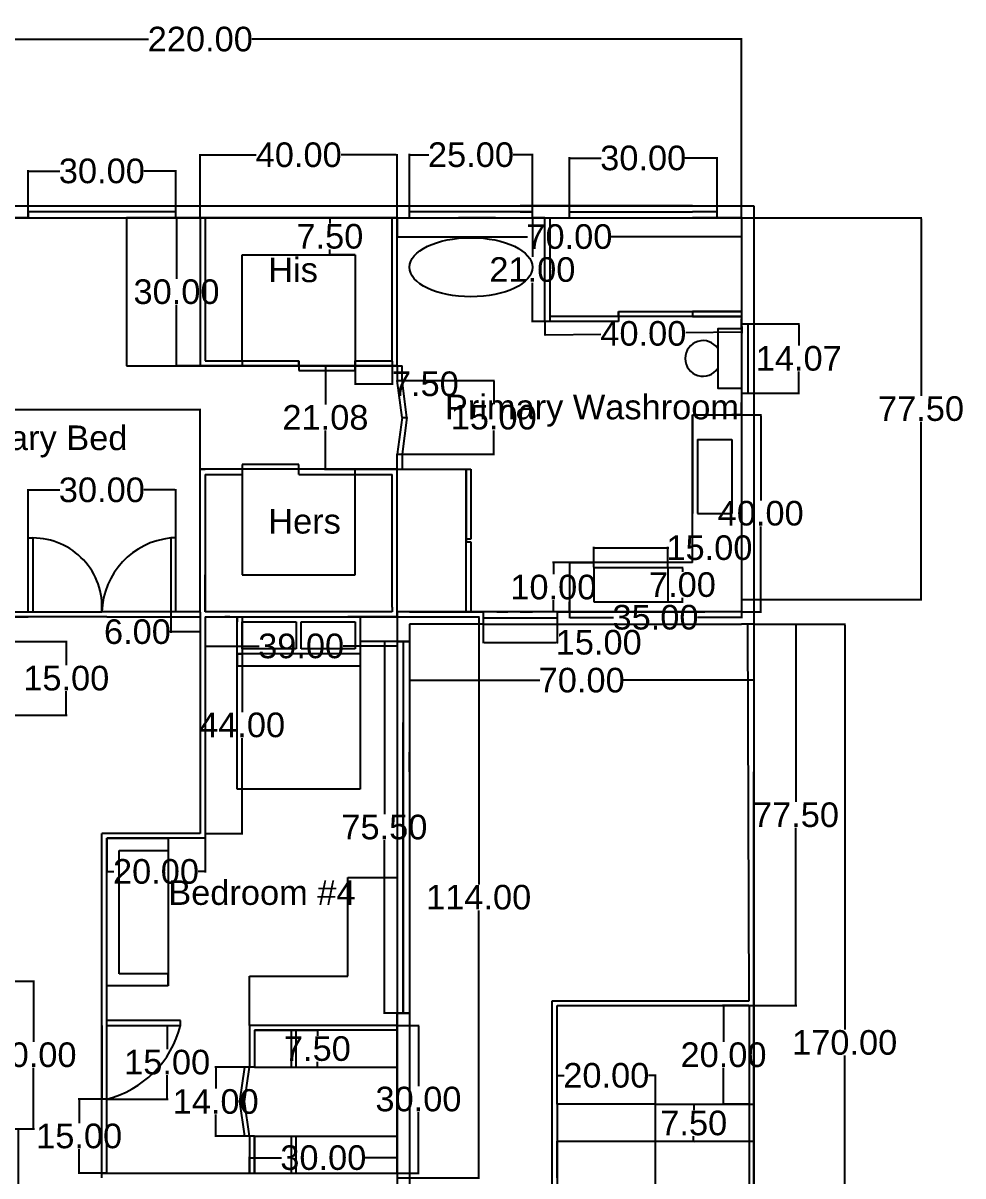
# Model space of a CAD drawing. Header units: millimetres. Extents: x 0 to 1000, y 0 to 1100.
# Drawn here: x 126.5 to 317.5, y 647.5 to 881.7 of the extents above; entities that cross this region are included whole.
import ezdxf

# ---------------------------------------------------------------- set-up
doc = ezdxf.new("R2010")
doc.units = ezdxf.units.MM
doc.header["$MEASUREMENT"] = 0
for name, color, linetype in [('2d2', 3, 'Continuous'), ('2ddim', 2, 'Continuous'), ('2dfurn2', 4, 'Continuous'), ('text', 255, 'Continuous')]:
    doc.layers.add(name, color=color, linetype=linetype)
doc.styles.get("Standard").update_dxf_attribs({"font": 'Arial.ttf'})
doc.dimstyles.get("Standard").update_dxf_attribs({"dimtxt": 5, "dimasz": 0.18, "dimexe": 0.18, "dimexo": 0.0625, "dimgap": 0.09, "dimtad": 0, "dimtih": 1, "dimtoh": 1, "dimzin": 0, "dimdsep": 46, "dimtxsty": 'Standard', "dimcen": 0.09, "dimadec": 0, "dimazin": 0, "dimtfac": 1, "dimtofl": 0, "dimtmove": 0, "dimatfit": 3, "dimfxl": 1, "dimtolj": 1, "dimtzin": 0, "dimarcsym": 0})

# ---------------------------------------------------------------- blocks, each defined once
blk = doc.blocks.new('*D183')
at = {"layer": '2ddim', "color": 0, "lineweight": -2, "transparency": 16777216}
for p, q in [((121.56, 687.1), (128.8, 687.1)), ((128.62, 686.92), (128.62, 674.75)), ((128.62, 657.28), (128.62, 669.46)), ((121.56, 657.1), (128.8, 657.1))]:
    blk.add_line(p, q, dxfattribs=at)
at = {"layer": '2ddim', "color": 0, "transparency": 16777216}
for points in [[(128.59, 686.92), (128.65, 686.92), (128.62, 687.1)], [(128.59, 657.28), (128.65, 657.28), (128.62, 657.1)]]:
    blk.add_solid(points, dxfattribs=at)
at = {"layer": '2ddim', "color": 0, "transparency": 16777216, "insert": (128.62, 672.1), "char_height": 5, "attachment_point": 5}
blk.add_mtext('\\A1;30.00', dxfattribs=at)
blk = doc.blocks.new('*D184')
at = {"layer": '2ddim', "color": 0, "lineweight": -2, "transparency": 16777216}
for p, q in [((121.56, 657.1), (125.68, 657.1)), ((125.5, 656.92), (125.5, 634.24)), ((125.5, 606.28), (125.5, 628.96)), ((121.56, 606.1), (125.68, 606.1))]:
    blk.add_line(p, q, dxfattribs=at)
at = {"layer": '2ddim', "color": 0, "transparency": 16777216}
for points in [[(125.47, 656.92), (125.53, 656.92), (125.5, 657.1)], [(125.47, 606.28), (125.53, 606.28), (125.5, 606.1)]]:
    blk.add_solid(points, dxfattribs=at)
at = {"layer": '2ddim', "color": 0, "transparency": 16777216, "insert": (125.5, 631.6), "char_height": 5, "attachment_point": 5}
blk.add_mtext('\\A1;51.00', dxfattribs=at)
blk = doc.blocks.new('*D188')
at = {"layer": '2ddim', "color": 0, "lineweight": -2, "transparency": 16777216}
for p, q in [((156.5, 762.04), (156.5, 757.86)), ((162.5, 762.04), (162.5, 757.86)), ((156.5, 758.04), (156.32, 758.04)), ((162.32, 758.04), (156.68, 758.04))]:
    blk.add_line(p, q, dxfattribs=at)
at = {"layer": '2ddim', "color": 0, "transparency": 16777216}
for points in [[(156.68, 758.07), (156.68, 758.01), (156.5, 758.04)], [(162.32, 758.07), (162.32, 758.01), (162.5, 758.04)]]:
    blk.add_solid(points, dxfattribs=at)
at = {"layer": '2ddim', "color": 0, "transparency": 16777216, "insert": (149.73, 758.04), "char_height": 5, "attachment_point": 5}
blk.add_mtext('\\A1;6.00', dxfattribs=at)
blk = doc.blocks.new('*D189')
at = {"layer": '2ddim', "color": 0, "lineweight": -2, "transparency": 16777216}
for p, q in [((127.5, 762.16), (127.5, 787.03)), ((157.5, 762.16), (157.5, 787.03)), ((127.68, 786.85), (133.98, 786.85)), ((157.32, 786.85), (151.02, 786.85))]:
    blk.add_line(p, q, dxfattribs=at)
at = {"layer": '2ddim', "color": 0, "transparency": 16777216}
for points in [[(127.68, 786.88), (127.68, 786.82), (127.5, 786.85)], [(157.32, 786.88), (157.32, 786.82), (157.5, 786.85)]]:
    blk.add_solid(points, dxfattribs=at)
at = {"layer": '2ddim', "color": 0, "transparency": 16777216, "insert": (142.5, 786.85), "char_height": 5, "attachment_point": 5}
blk.add_mtext('\\A1;30.00', dxfattribs=at)
blk = doc.blocks.new('*D190')
at = {"layer": '2ddim', "color": 0, "lineweight": -2, "transparency": 16777216}
for p, q in [((121.58, 756.1), (135.45, 756.1)), ((135.27, 755.92), (135.27, 751.24)), ((135.27, 741.28), (135.27, 745.96)), ((121.58, 741.1), (135.45, 741.1))]:
    blk.add_line(p, q, dxfattribs=at)
at = {"layer": '2ddim', "color": 0, "transparency": 16777216}
for points in [[(135.24, 755.92), (135.3, 755.92), (135.27, 756.1)], [(135.24, 741.28), (135.3, 741.28), (135.27, 741.1)]]:
    blk.add_solid(points, dxfattribs=at)
at = {"layer": '2ddim', "color": 0, "transparency": 16777216, "insert": (135.27, 748.6), "char_height": 5, "attachment_point": 5}
blk.add_mtext('\\A1;15.00', dxfattribs=at)
blk = doc.blocks.new('*D191')
at = {"layer": '2ddim', "color": 0, "lineweight": -2, "transparency": 16777216}
for p, q in [((143.56, 678.1), (155.95, 678.1)), ((155.77, 677.92), (155.77, 673.24)), ((155.77, 663.28), (155.77, 667.96)), ((143.56, 663.1), (155.95, 663.1))]:
    blk.add_line(p, q, dxfattribs=at)
at = {"layer": '2ddim', "color": 0, "transparency": 16777216}
for points in [[(155.74, 677.92), (155.8, 677.92), (155.77, 678.1)], [(155.74, 663.28), (155.8, 663.28), (155.77, 663.1)]]:
    blk.add_solid(points, dxfattribs=at)
at = {"layer": '2ddim', "color": 0, "transparency": 16777216, "insert": (155.77, 670.6), "char_height": 5, "attachment_point": 5}
blk.add_mtext('\\A1;15.00', dxfattribs=at)
blk = doc.blocks.new('*D192')
at = {"layer": '2ddim', "color": 0, "lineweight": -2, "transparency": 16777216}
for p, q in [((143.44, 663.1), (137.71, 663.1)), ((137.89, 662.92), (137.89, 658.24)), ((137.89, 648.28), (137.89, 652.96)), ((143.44, 648.1), (137.71, 648.1))]:
    blk.add_line(p, q, dxfattribs=at)
at = {"layer": '2ddim', "color": 0, "transparency": 16777216}
for points in [[(137.86, 662.92), (137.92, 662.92), (137.89, 663.1)], [(137.86, 648.28), (137.92, 648.28), (137.89, 648.1)]]:
    blk.add_solid(points, dxfattribs=at)
at = {"layer": '2ddim', "color": 0, "transparency": 16777216, "insert": (137.89, 655.6), "char_height": 5, "attachment_point": 5}
blk.add_mtext('\\A1;15.00', dxfattribs=at)
blk = doc.blocks.new('*D193')
at = {"layer": '2ddim', "color": 0, "lineweight": -2, "transparency": 16777216}
for p, q in [((202.56, 761.1), (219.25, 761.1)), ((219.07, 760.92), (219.07, 706.74)), ((219.07, 647.28), (219.07, 701.46)), ((202.56, 647.1), (219.25, 647.1))]:
    blk.add_line(p, q, dxfattribs=at)
at = {"layer": '2ddim', "color": 0, "transparency": 16777216}
for points in [[(219.04, 760.92), (219.1, 760.92), (219.07, 761.1)], [(219.04, 647.28), (219.1, 647.28), (219.07, 647.1)]]:
    blk.add_solid(points, dxfattribs=at)
at = {"layer": '2ddim', "color": 0, "transparency": 16777216, "insert": (219.07, 704.1), "char_height": 5, "attachment_point": 5}
blk.add_mtext('\\A1;114.00', dxfattribs=at)
blk = doc.blocks.new('*D194')
at = {"layer": '2ddim', "color": 0, "lineweight": -2, "transparency": 16777216}
for p, q in [((163.56, 761.1), (171.18, 761.1)), ((171, 760.92), (171, 741.74)), ((171, 717.28), (171, 736.46)), ((163.56, 717.1), (171.18, 717.1))]:
    blk.add_line(p, q, dxfattribs=at)
at = {"layer": '2ddim', "color": 0, "transparency": 16777216}
for points in [[(170.97, 760.92), (171.03, 760.92), (171, 761.1)], [(170.97, 717.28), (171.03, 717.28), (171, 717.1)]]:
    blk.add_solid(points, dxfattribs=at)
at = {"layer": '2ddim', "color": 0, "transparency": 16777216, "insert": (171, 739.1), "char_height": 5, "attachment_point": 5}
blk.add_mtext('\\A1;44.00', dxfattribs=at)
blk = doc.blocks.new('*D195')
at = {"layer": '2ddim', "color": 0, "lineweight": -2, "transparency": 16777216}
for p, q in [((143.5, 716.03), (143.5, 709.16)), ((163.5, 716.03), (163.5, 709.16)), ((143.68, 709.34), (144.94, 709.34)), ((163.32, 709.34), (162.06, 709.34))]:
    blk.add_line(p, q, dxfattribs=at)
at = {"layer": '2ddim', "color": 0, "transparency": 16777216}
for points in [[(143.68, 709.37), (143.68, 709.31), (143.5, 709.34)], [(163.32, 709.37), (163.32, 709.31), (163.5, 709.34)]]:
    blk.add_solid(points, dxfattribs=at)
at = {"layer": '2ddim', "color": 0, "transparency": 16777216, "insert": (153.5, 709.34), "char_height": 5, "attachment_point": 5}
blk.add_mtext('\\A1;20.00', dxfattribs=at)
blk = doc.blocks.new('*D196')
at = {"layer": '2ddim', "color": 0, "lineweight": -2, "transparency": 16777216}
for p, q in [((163.5, 761.03), (163.5, 754.96)), ((202.5, 761.03), (202.5, 754.96)), ((163.68, 755.14), (174.48, 755.14)), ((202.32, 755.14), (191.52, 755.14))]:
    blk.add_line(p, q, dxfattribs=at)
at = {"layer": '2ddim', "color": 0, "transparency": 16777216}
for points in [[(163.68, 755.17), (163.68, 755.11), (163.5, 755.14)], [(202.32, 755.17), (202.32, 755.11), (202.5, 755.14)]]:
    blk.add_solid(points, dxfattribs=at)
at = {"layer": '2ddim', "color": 0, "transparency": 16777216, "insert": (183, 755.14), "char_height": 5, "attachment_point": 5}
blk.add_mtext('\\A1;39.00', dxfattribs=at)
blk = doc.blocks.new('*D203')
at = {"layer": '2ddim', "color": 0, "lineweight": -2, "transparency": 16777216}
for p, q in [((205, 759.54), (205, 748.01)), ((275, 759.54), (275, 748.01)), ((205.18, 748.19), (231.5, 748.19)), ((274.82, 748.19), (248.5, 748.19))]:
    blk.add_line(p, q, dxfattribs=at)
at = {"layer": '2ddim', "color": 0, "transparency": 16777216}
for points in [[(205.18, 748.22), (205.18, 748.16), (205, 748.19)], [(274.82, 748.22), (274.82, 748.16), (275, 748.19)]]:
    blk.add_solid(points, dxfattribs=at)
at = {"layer": '2ddim', "color": 0, "transparency": 16777216, "insert": (240, 748.19), "char_height": 5, "attachment_point": 5}
blk.add_mtext('\\A1;70.00', dxfattribs=at)
blk = doc.blocks.new('*D204')
at = {"layer": '2ddim', "color": 0, "lineweight": -2, "transparency": 16777216}
for p, q in [((275.06, 759.6), (293.62, 759.6)), ((293.44, 759.42), (293.44, 677.24)), ((293.44, 589.78), (293.44, 671.96)), ((275.06, 589.6), (293.62, 589.6))]:
    blk.add_line(p, q, dxfattribs=at)
at = {"layer": '2ddim', "color": 0, "transparency": 16777216}
for points in [[(293.41, 759.42), (293.47, 759.42), (293.44, 759.6)], [(293.41, 589.78), (293.47, 589.78), (293.44, 589.6)]]:
    blk.add_solid(points, dxfattribs=at)
at = {"layer": '2ddim', "color": 0, "transparency": 16777216, "insert": (293.44, 674.6), "char_height": 5, "attachment_point": 5}
blk.add_mtext('\\A1;170.00', dxfattribs=at)
blk = doc.blocks.new('*D206')
at = {"layer": '2ddim', "color": 0, "lineweight": -2, "transparency": 16777216}
for p, q in [((273.94, 682.1), (268.64, 682.1)), ((268.82, 681.92), (268.82, 674.74)), ((268.82, 662.28), (268.82, 669.46)), ((273.94, 662.1), (268.64, 662.1))]:
    blk.add_line(p, q, dxfattribs=at)
at = {"layer": '2ddim', "color": 0, "transparency": 16777216}
for points in [[(268.85, 681.92), (268.79, 681.92), (268.82, 682.1)], [(268.85, 662.28), (268.79, 662.28), (268.82, 662.1)]]:
    blk.add_solid(points, dxfattribs=at)
at = {"layer": '2ddim', "color": 0, "transparency": 16777216, "insert": (268.82, 672.1), "char_height": 5, "attachment_point": 5}
blk.add_mtext('\\A1;20.00', dxfattribs=at)
blk = doc.blocks.new('*D207')
at = {"layer": '2ddim', "color": 0, "lineweight": -2, "transparency": 16777216}
for p, q in [((235, 662.16), (235, 668.1)), ((235.18, 667.92), (236.44, 667.92)), ((254.82, 667.92), (253.56, 667.92)), ((255, 662.16), (255, 668.1))]:
    blk.add_line(p, q, dxfattribs=at)
at = {"layer": '2ddim', "color": 0, "transparency": 16777216}
for points in [[(235.18, 667.95), (235.18, 667.89), (235, 667.92)], [(254.82, 667.95), (254.82, 667.89), (255, 667.92)]]:
    blk.add_solid(points, dxfattribs=at)
at = {"layer": '2ddim', "color": 0, "transparency": 16777216, "insert": (245, 667.92), "char_height": 5, "attachment_point": 5}
blk.add_mtext('\\A1;20.00', dxfattribs=at)
blk = doc.blocks.new('*D208')
at = {"layer": '2ddim', "color": 0, "lineweight": -2, "transparency": 16777216}
for p, q in [((255.17, 662.1), (263.01, 661.99)), ((262.82, 661.81), (262.81, 660.88)), ((255.06, 654.6), (262.9, 654.49)), ((262.72, 654.67), (262.73, 655.6))]:
    blk.add_line(p, q, dxfattribs=at)
at = {"layer": '2ddim', "color": 0, "transparency": 16777216}
for points in [[(262.79, 661.81), (262.85, 661.81), (262.83, 661.99)], [(262.69, 654.67), (262.75, 654.67), (262.72, 654.49)]]:
    blk.add_solid(points, dxfattribs=at)
at = {"layer": '2ddim', "color": 0, "transparency": 16777216, "insert": (262.77, 658.24), "char_height": 5, "attachment_point": 5}
blk.add_mtext('\\A1;7.50', dxfattribs=at)
blk = doc.blocks.new('*D210')
at = {"layer": '2ddim', "color": 0, "lineweight": -2, "transparency": 16777216}
for p, q in [((275.06, 759.6), (283.72, 759.6)), ((283.54, 759.42), (283.54, 723.49)), ((283.54, 682.28), (283.54, 718.21)), ((275.06, 682.1), (283.72, 682.1))]:
    blk.add_line(p, q, dxfattribs=at)
at = {"layer": '2ddim', "color": 0, "transparency": 16777216}
for points in [[(283.51, 759.42), (283.57, 759.42), (283.54, 759.6)], [(283.51, 682.28), (283.57, 682.28), (283.54, 682.1)]]:
    blk.add_solid(points, dxfattribs=at)
at = {"layer": '2ddim', "color": 0, "transparency": 16777216, "insert": (283.54, 720.85), "char_height": 5, "attachment_point": 5}
blk.add_mtext('\\A1;77.50', dxfattribs=at)
blk = doc.blocks.new('*D211')
at = {"layer": '2ddim', "color": 0, "lineweight": -2, "transparency": 16777216}
for p, q in [((237.5, 844.66), (237.5, 854.45)), ((237.68, 854.27), (243.98, 854.27)), ((267.32, 854.27), (261.02, 854.27)), ((267.5, 844.66), (267.5, 854.45))]:
    blk.add_line(p, q, dxfattribs=at)
at = {"layer": '2ddim', "color": 0, "transparency": 16777216}
for points in [[(237.68, 854.3), (237.68, 854.24), (237.5, 854.27)], [(267.32, 854.3), (267.32, 854.24), (267.5, 854.27)]]:
    blk.add_solid(points, dxfattribs=at)
at = {"layer": '2ddim', "color": 0, "transparency": 16777216, "insert": (252.5, 854.27), "char_height": 5, "attachment_point": 5}
blk.add_mtext('\\A1;30.00', dxfattribs=at)
blk = doc.blocks.new('*D212')
at = {"layer": '2ddim', "color": 0, "lineweight": -2, "transparency": 16777216}
for p, q in [((205, 844.66), (205, 855.11)), ((205.18, 854.93), (208.94, 854.93)), ((229.82, 854.93), (226.06, 854.93)), ((230, 844.66), (230, 855.11))]:
    blk.add_line(p, q, dxfattribs=at)
at = {"layer": '2ddim', "color": 0, "transparency": 16777216}
for points in [[(205.18, 854.96), (205.18, 854.9), (205, 854.93)], [(229.82, 854.96), (229.82, 854.9), (230, 854.93)]]:
    blk.add_solid(points, dxfattribs=at)
at = {"layer": '2ddim', "color": 0, "transparency": 16777216, "insert": (217.5, 854.93), "char_height": 5, "attachment_point": 5}
blk.add_mtext('\\A1;25.00', dxfattribs=at)
blk = doc.blocks.new('*D213')
at = {"layer": '2ddim', "color": 0, "lineweight": -2, "transparency": 16777216}
for p, q in [((127.5, 844.66), (127.5, 851.81)), ((127.68, 851.63), (133.98, 851.63)), ((157.32, 851.63), (151.02, 851.63)), ((157.5, 844.66), (157.5, 851.81))]:
    blk.add_line(p, q, dxfattribs=at)
at = {"layer": '2ddim', "color": 0, "transparency": 16777216}
for points in [[(127.68, 851.66), (127.68, 851.6), (127.5, 851.63)], [(157.32, 851.66), (157.32, 851.6), (157.5, 851.63)]]:
    blk.add_solid(points, dxfattribs=at)
at = {"layer": '2ddim', "color": 0, "transparency": 16777216, "insert": (142.5, 851.63), "char_height": 5, "attachment_point": 5}
blk.add_mtext('\\A1;30.00', dxfattribs=at)
blk = doc.blocks.new('*D216')
at = {"layer": '2ddim', "color": 0, "lineweight": -2, "transparency": 16777216}
for p, q in [((275.06, 820.6), (284.29, 820.6)), ((284.11, 820.42), (284.11, 816.21)), ((284.11, 806.71), (284.11, 810.92)), ((275.06, 806.53), (284.29, 806.53))]:
    blk.add_line(p, q, dxfattribs=at)
at = {"layer": '2ddim', "color": 0, "transparency": 16777216}
for points in [[(284.08, 820.42), (284.14, 820.42), (284.11, 820.6)], [(284.08, 806.71), (284.14, 806.71), (284.11, 806.53)]]:
    blk.add_solid(points, dxfattribs=at)
at = {"layer": '2ddim', "color": 0, "transparency": 16777216, "insert": (284.11, 813.56), "char_height": 5, "attachment_point": 5}
blk.add_mtext('\\A1;14.07', dxfattribs=at)
blk = doc.blocks.new('*D217')
at = {"layer": '2ddim', "color": 0, "lineweight": -2, "transparency": 16777216}
for p, q in [((220, 759.54), (220, 755.71)), ((235, 759.54), (235, 755.71)), ((220.18, 755.89), (234.82, 755.89)), ((235, 755.89), (235.18, 755.89))]:
    blk.add_line(p, q, dxfattribs=at)
at = {"layer": '2ddim', "color": 0, "transparency": 16777216}
for points in [[(220.18, 755.92), (220.18, 755.86), (220, 755.89)], [(234.82, 755.92), (234.82, 755.86), (235, 755.89)]]:
    blk.add_solid(points, dxfattribs=at)
at = {"layer": '2ddim', "color": 0, "transparency": 16777216, "insert": (243.46, 755.89), "char_height": 5, "attachment_point": 5}
blk.add_mtext('\\A1;15.00', dxfattribs=at)
blk = doc.blocks.new('*D234')
at = {"layer": '2ddim', "color": 0, "lineweight": -2, "transparency": 16777216}
for p, q in [((204.94, 756.1), (199.73, 756.1)), ((199.91, 755.92), (199.91, 720.99)), ((199.91, 680.78), (199.91, 715.71)), ((204.94, 680.6), (199.73, 680.6))]:
    blk.add_line(p, q, dxfattribs=at)
at = {"layer": '2ddim', "color": 0, "transparency": 16777216}
for points in [[(199.88, 755.92), (199.94, 755.92), (199.91, 756.1)], [(199.88, 680.78), (199.94, 680.78), (199.91, 680.6)]]:
    blk.add_solid(points, dxfattribs=at)
at = {"layer": '2ddim', "color": 0, "transparency": 16777216, "insert": (199.91, 718.35), "char_height": 5, "attachment_point": 5}
blk.add_mtext('\\A1;75.50', dxfattribs=at)
blk = doc.blocks.new('*D235')
at = {"layer": '2ddim', "color": 0, "lineweight": -2, "transparency": 16777216}
for p, q in [((172.5, 648.16), (172.5, 651.38)), ((172.68, 651.2), (178.98, 651.2)), ((202.32, 651.2), (196.02, 651.2)), ((202.5, 648.16), (202.5, 651.38))]:
    blk.add_line(p, q, dxfattribs=at)
at = {"layer": '2ddim', "color": 0, "transparency": 16777216}
for points in [[(172.68, 651.23), (172.68, 651.17), (172.5, 651.2)], [(202.32, 651.23), (202.32, 651.17), (202.5, 651.2)]]:
    blk.add_solid(points, dxfattribs=at)
at = {"layer": '2ddim', "color": 0, "transparency": 16777216, "insert": (187.5, 651.2), "char_height": 5, "attachment_point": 5}
blk.add_mtext('\\A1;30.00', dxfattribs=at)
blk = doc.blocks.new('*D236')
at = {"layer": '2ddim', "color": 0, "lineweight": -2, "transparency": 16777216}
for p, q in [((202.56, 678.1), (207.01, 678.1)), ((206.83, 677.92), (206.83, 665.75)), ((206.83, 648.28), (206.83, 660.46)), ((202.56, 648.1), (207.01, 648.1))]:
    blk.add_line(p, q, dxfattribs=at)
at = {"layer": '2ddim', "color": 0, "transparency": 16777216}
for points in [[(206.8, 677.92), (206.86, 677.92), (206.83, 678.1)], [(206.8, 648.28), (206.86, 648.28), (206.83, 648.1)]]:
    blk.add_solid(points, dxfattribs=at)
at = {"layer": '2ddim', "color": 0, "transparency": 16777216, "insert": (206.83, 663.1), "char_height": 5, "attachment_point": 5}
blk.add_mtext('\\A1;30.00', dxfattribs=at)
blk = doc.blocks.new('*D237')
at = {"layer": '2ddim', "color": 0, "lineweight": -2, "transparency": 16777216}
for p, q in [((172.44, 669.6), (165.45, 669.6)), ((165.63, 669.42), (165.63, 665.24)), ((165.63, 655.78), (165.63, 659.96)), ((172.44, 655.6), (165.45, 655.6))]:
    blk.add_line(p, q, dxfattribs=at)
at = {"layer": '2ddim', "color": 0, "transparency": 16777216}
for points in [[(165.6, 669.42), (165.66, 669.42), (165.63, 669.6)], [(165.6, 655.78), (165.66, 655.78), (165.63, 655.6)]]:
    blk.add_solid(points, dxfattribs=at)
at = {"layer": '2ddim', "color": 0, "transparency": 16777216, "insert": (165.63, 662.6), "char_height": 5, "attachment_point": 5}
blk.add_mtext('\\A1;14.00', dxfattribs=at)
blk = doc.blocks.new('*D238')
at = {"layer": '2ddim', "color": 0, "lineweight": -2, "transparency": 16777216}
for p, q in [((181.06, 677.1), (186.47, 677.1)), ((186.29, 676.92), (186.29, 675.99)), ((186.29, 669.78), (186.29, 670.71)), ((181.06, 669.6), (186.47, 669.6))]:
    blk.add_line(p, q, dxfattribs=at)
at = {"layer": '2ddim', "color": 0, "transparency": 16777216}
for points in [[(186.26, 676.92), (186.32, 676.92), (186.29, 677.1)], [(186.26, 669.78), (186.32, 669.78), (186.29, 669.6)]]:
    blk.add_solid(points, dxfattribs=at)
at = {"layer": '2ddim', "color": 0, "transparency": 16777216, "insert": (186.29, 673.35), "char_height": 5, "attachment_point": 5}
blk.add_mtext('\\A1;7.50', dxfattribs=at)
blk = doc.blocks.new('*D239')
at = {"layer": '2ddim', "color": 0, "lineweight": -2, "transparency": 16777216}
for p, q in [((52.5, 842.16), (52.5, 878.6)), ((52.68, 878.42), (152, 878.42)), ((272.32, 878.42), (173, 878.42)), ((272.5, 842.16), (272.5, 878.6))]:
    blk.add_line(p, q, dxfattribs=at)
at = {"layer": '2ddim', "color": 0, "transparency": 16777216}
for points in [[(52.68, 878.45), (52.68, 878.39), (52.5, 878.42)], [(272.32, 878.45), (272.32, 878.39), (272.5, 878.42)]]:
    blk.add_solid(points, dxfattribs=at)
at = {"layer": '2ddim', "color": 0, "transparency": 16777216, "insert": (162.5, 878.42), "char_height": 5, "attachment_point": 5}
blk.add_mtext('\\A1;220.00', dxfattribs=at)
blk = doc.blocks.new('*D240')
at = {"layer": '2ddim', "color": 0, "lineweight": -2, "transparency": 16777216}
for p, q in [((272.56, 842.1), (309.13, 842.1)), ((308.95, 841.92), (308.95, 805.99)), ((308.95, 764.78), (308.95, 800.71)), ((272.56, 764.6), (309.13, 764.6))]:
    blk.add_line(p, q, dxfattribs=at)
at = {"layer": '2ddim', "color": 0, "transparency": 16777216}
for points in [[(308.92, 841.92), (308.98, 841.92), (308.95, 842.1)], [(308.92, 764.78), (308.98, 764.78), (308.95, 764.6)]]:
    blk.add_solid(points, dxfattribs=at)
at = {"layer": '2ddim', "color": 0, "transparency": 16777216, "insert": (308.95, 803.35), "char_height": 5, "attachment_point": 5}
blk.add_mtext('\\A1;77.50', dxfattribs=at)
blk = doc.blocks.new('*D241')
at = {"layer": '2ddim', "color": 0, "lineweight": -2, "transparency": 16777216}
for p, q in [((162.44, 842.1), (157.49, 842.1)), ((157.67, 841.92), (157.67, 829.75)), ((157.67, 812.28), (157.67, 824.46)), ((162.44, 812.1), (157.49, 812.1))]:
    blk.add_line(p, q, dxfattribs=at)
at = {"layer": '2ddim', "color": 0, "transparency": 16777216}
for points in [[(157.7, 841.92), (157.64, 841.92), (157.67, 842.1)], [(157.7, 812.28), (157.64, 812.28), (157.67, 812.1)]]:
    blk.add_solid(points, dxfattribs=at)
at = {"layer": '2ddim', "color": 0, "transparency": 16777216, "insert": (157.67, 827.1), "char_height": 5, "attachment_point": 5}
blk.add_mtext('\\A1;30.00', dxfattribs=at)
blk = doc.blocks.new('*D242')
at = {"layer": '2ddim', "color": 0, "lineweight": -2, "transparency": 16777216}
for p, q in [((162.5, 842.16), (162.5, 855.1)), ((162.68, 854.92), (173.88, 854.92)), ((202.32, 854.92), (191.12, 854.92)), ((202.5, 842.16), (202.5, 855.1))]:
    blk.add_line(p, q, dxfattribs=at)
at = {"layer": '2ddim', "color": 0, "transparency": 16777216}
for points in [[(162.68, 854.95), (162.68, 854.89), (162.5, 854.92)], [(202.32, 854.95), (202.32, 854.89), (202.5, 854.92)]]:
    blk.add_solid(points, dxfattribs=at)
at = {"layer": '2ddim', "color": 0, "transparency": 16777216, "insert": (182.5, 854.92), "char_height": 5, "attachment_point": 5}
blk.add_mtext('\\A1;40.00', dxfattribs=at)
blk = doc.blocks.new('*D243')
at = {"layer": '2ddim', "color": 0, "lineweight": -2, "transparency": 16777216}
for p, q in [((194, 813.04), (194, 808.21)), ((201.5, 813.04), (201.5, 808.21)), ((194.18, 808.39), (201.32, 808.39)), ((201.5, 808.39), (201.68, 808.39))]:
    blk.add_line(p, q, dxfattribs=at)
at = {"layer": '2ddim', "color": 0, "transparency": 16777216}
for points in [[(194.18, 808.42), (194.18, 808.36), (194, 808.39)], [(201.32, 808.42), (201.32, 808.36), (201.5, 808.39)]]:
    blk.add_solid(points, dxfattribs=at)
at = {"layer": '2ddim', "color": 0, "transparency": 16777216, "insert": (208.23, 808.39), "char_height": 5, "attachment_point": 5}
blk.add_mtext('\\A1;7.50', dxfattribs=at)
blk = doc.blocks.new('*D244')
at = {"layer": '2ddim', "color": 0, "lineweight": -2, "transparency": 16777216}
for p, q in [((193.94, 842.1), (188.65, 842.1)), ((188.83, 841.92), (188.83, 840.99)), ((193.94, 834.6), (188.65, 834.6)), ((188.83, 834.78), (188.83, 835.71))]:
    blk.add_line(p, q, dxfattribs=at)
at = {"layer": '2ddim', "color": 0, "transparency": 16777216}
for points in [[(188.8, 841.92), (188.86, 841.92), (188.83, 842.1)], [(188.8, 834.78), (188.86, 834.78), (188.83, 834.6)]]:
    blk.add_solid(points, dxfattribs=at)
at = {"layer": '2ddim', "color": 0, "transparency": 16777216, "insert": (188.83, 838.35), "char_height": 5, "attachment_point": 5}
blk.add_mtext('\\A1;7.50', dxfattribs=at)
blk = doc.blocks.new('*D245')
at = {"layer": '2ddim', "color": 0, "lineweight": -2, "transparency": 16777216}
for p, q in [((202.43, 812.1), (187.75, 812.1)), ((187.93, 811.92), (187.93, 804.2)), ((187.94, 791.2), (187.93, 798.92)), ((202.44, 791.03), (187.76, 791.02))]:
    blk.add_line(p, q, dxfattribs=at)
at = {"layer": '2ddim', "color": 0, "transparency": 16777216}
for points in [[(187.96, 811.92), (187.9, 811.92), (187.93, 812.1)], [(187.97, 791.2), (187.91, 791.2), (187.94, 791.02)]]:
    blk.add_solid(points, dxfattribs=at)
at = {"layer": '2ddim', "color": 0, "transparency": 16777216, "insert": (187.93, 801.56), "char_height": 5, "attachment_point": 5}
blk.add_mtext('\\A1;21.08', dxfattribs=at)
blk = doc.blocks.new('*D246')
at = {"layer": '2ddim', "color": 0, "lineweight": -2, "transparency": 16777216}
for p, q in [((202.56, 809.1), (222.31, 809.11)), ((222.13, 808.93), (222.13, 804.25)), ((222.13, 794.28), (222.13, 798.96)), ((202.56, 794.1), (222.31, 794.1))]:
    blk.add_line(p, q, dxfattribs=at)
at = {"layer": '2ddim', "color": 0, "transparency": 16777216}
for points in [[(222.16, 808.93), (222.1, 808.93), (222.13, 809.11)], [(222.16, 794.28), (222.1, 794.28), (222.13, 794.1)]]:
    blk.add_solid(points, dxfattribs=at)
at = {"layer": '2ddim', "color": 0, "transparency": 16777216, "insert": (222.13, 801.61), "char_height": 5, "attachment_point": 5}
blk.add_mtext('\\A1;15.00', dxfattribs=at)
blk = doc.blocks.new('*D247')
at = {"layer": '2ddim', "color": 0, "lineweight": -2, "transparency": 16777216}
for p, q in [((237.44, 772.1), (234.06, 772.1)), ((234.24, 771.92), (234.24, 769.74)), ((234.24, 762.28), (234.24, 764.46)), ((237.44, 762.1), (234.06, 762.1))]:
    blk.add_line(p, q, dxfattribs=at)
at = {"layer": '2ddim', "color": 0, "transparency": 16777216}
for points in [[(234.21, 771.92), (234.27, 771.92), (234.24, 772.1)], [(234.21, 762.28), (234.27, 762.28), (234.24, 762.1)]]:
    blk.add_solid(points, dxfattribs=at)
at = {"layer": '2ddim', "color": 0, "transparency": 16777216, "insert": (234.24, 767.1), "char_height": 5, "attachment_point": 5}
blk.add_mtext('\\A1;10.00', dxfattribs=at)
blk = doc.blocks.new('*D248')
at = {"layer": '2ddim', "color": 0, "lineweight": -2, "transparency": 16777216}
for p, q in [((242.5, 771.16), (242.5, 775.28)), ((257.5, 771.16), (257.5, 775.28)), ((242.68, 775.1), (257.32, 775.1)), ((257.5, 775.1), (257.68, 775.1))]:
    blk.add_line(p, q, dxfattribs=at)
at = {"layer": '2ddim', "color": 0, "transparency": 16777216}
for points in [[(242.68, 775.13), (242.68, 775.07), (242.5, 775.1)], [(257.32, 775.13), (257.32, 775.07), (257.5, 775.1)]]:
    blk.add_solid(points, dxfattribs=at)
at = {"layer": '2ddim', "color": 0, "transparency": 16777216, "insert": (265.96, 775.1), "char_height": 5, "attachment_point": 5}
blk.add_mtext('\\A1;15.00', dxfattribs=at)
blk = doc.blocks.new('*D249')
at = {"layer": '2ddim', "color": 0, "lineweight": -2, "transparency": 16777216}
for p, q in [((257.56, 771.1), (260.65, 771.1)), ((260.47, 770.92), (260.47, 770.24)), ((257.56, 764.1), (260.65, 764.1)), ((260.47, 764.28), (260.47, 764.96))]:
    blk.add_line(p, q, dxfattribs=at)
at = {"layer": '2ddim', "color": 0, "transparency": 16777216}
for points in [[(260.44, 770.92), (260.5, 770.92), (260.47, 771.1)], [(260.44, 764.28), (260.5, 764.28), (260.47, 764.1)]]:
    blk.add_solid(points, dxfattribs=at)
at = {"layer": '2ddim', "color": 0, "transparency": 16777216, "insert": (260.47, 767.6), "char_height": 5, "attachment_point": 5}
blk.add_mtext('\\A1;7.00', dxfattribs=at)
blk = doc.blocks.new('*D250')
at = {"layer": '2ddim', "color": 0, "lineweight": -2, "transparency": 16777216}
for p, q in [((237.5, 762.04), (237.5, 760.79)), ((272.5, 762.04), (272.5, 760.79)), ((237.68, 760.97), (246.48, 760.97)), ((272.32, 760.97), (263.52, 760.97))]:
    blk.add_line(p, q, dxfattribs=at)
at = {"layer": '2ddim', "color": 0, "transparency": 16777216}
for points in [[(237.68, 761), (237.68, 760.94), (237.5, 760.97)], [(272.32, 761), (272.32, 760.94), (272.5, 760.97)]]:
    blk.add_solid(points, dxfattribs=at)
at = {"layer": '2ddim', "color": 0, "transparency": 16777216, "insert": (255, 760.97), "char_height": 5, "attachment_point": 5}
blk.add_mtext('\\A1;35.00', dxfattribs=at)
blk = doc.blocks.new('*D251')
at = {"layer": '2ddim', "color": 0, "lineweight": -2, "transparency": 16777216}
for p, q in [((272.56, 802.1), (276.55, 802.1)), ((276.37, 801.92), (276.37, 784.74)), ((276.37, 762.28), (276.37, 779.46)), ((272.56, 762.1), (276.55, 762.1))]:
    blk.add_line(p, q, dxfattribs=at)
at = {"layer": '2ddim', "color": 0, "transparency": 16777216}
for points in [[(276.34, 801.92), (276.4, 801.92), (276.37, 802.1)], [(276.34, 762.28), (276.4, 762.28), (276.37, 762.1)]]:
    blk.add_solid(points, dxfattribs=at)
at = {"layer": '2ddim', "color": 0, "transparency": 16777216, "insert": (276.37, 782.1), "char_height": 5, "attachment_point": 5}
blk.add_mtext('\\A1;40.00', dxfattribs=at)
blk = doc.blocks.new('*D252')
at = {"layer": '2ddim', "color": 0, "lineweight": -2, "transparency": 16777216}
for p, q in [((232.44, 842.1), (229.8, 842.1)), ((229.98, 841.92), (229.98, 834.24)), ((229.98, 821.28), (229.98, 828.96)), ((232.44, 821.1), (229.8, 821.1))]:
    blk.add_line(p, q, dxfattribs=at)
at = {"layer": '2ddim', "color": 0, "transparency": 16777216}
for points in [[(229.95, 841.92), (230.01, 841.92), (229.98, 842.1)], [(229.95, 821.28), (230.01, 821.28), (229.98, 821.1)]]:
    blk.add_solid(points, dxfattribs=at)
at = {"layer": '2ddim', "color": 0, "transparency": 16777216, "insert": (229.98, 831.6), "char_height": 5, "attachment_point": 5}
blk.add_mtext('\\A1;21.00', dxfattribs=at)
blk = doc.blocks.new('*D253')
at = {"layer": '2ddim', "color": 0, "lineweight": -2, "transparency": 16777216}
for p, q in [((232.5, 821.04), (232.54, 818.2)), ((272.5, 821.54), (272.54, 818.7)), ((232.71, 818.39), (243.92, 818.53)), ((272.35, 818.88), (261.15, 818.74))]:
    blk.add_line(p, q, dxfattribs=at)
at = {"layer": '2ddim', "color": 0, "transparency": 16777216}
for points in [[(232.71, 818.42), (232.71, 818.36), (232.53, 818.38)], [(272.35, 818.91), (272.35, 818.85), (272.53, 818.88)]]:
    blk.add_solid(points, dxfattribs=at)
at = {"layer": '2ddim', "color": 0, "transparency": 16777216, "insert": (252.53, 818.63), "char_height": 5, "attachment_point": 5}
blk.add_mtext('\\A1;40.00', dxfattribs=at)
blk = doc.blocks.new('*D254')
at = {"layer": '2ddim', "color": 0, "lineweight": -2, "transparency": 16777216}
for p, q in [((202.5, 842.04), (202.5, 838.12)), ((272.5, 842.04), (272.5, 838.12)), ((202.68, 838.3), (229, 838.3)), ((272.32, 838.3), (246, 838.3))]:
    blk.add_line(p, q, dxfattribs=at)
at = {"layer": '2ddim', "color": 0, "transparency": 16777216}
for points in [[(202.68, 838.33), (202.68, 838.27), (202.5, 838.3)], [(272.32, 838.33), (272.32, 838.27), (272.5, 838.3)]]:
    blk.add_solid(points, dxfattribs=at)
at = {"layer": '2ddim', "color": 0, "transparency": 16777216, "insert": (237.5, 838.3), "char_height": 5, "attachment_point": 5}
blk.add_mtext('\\A1;70.00', dxfattribs=at)
blk = doc.blocks.new('*D255')
at = {"layer": '2ddim', "color": 0, "lineweight": -2, "transparency": 16777216}
for p, q in [((52.5, 762.16), (52.5, 803.33)), ((162.5, 762.16), (162.5, 803.33)), ((52.68, 803.15), (97.28, 803.15)), ((162.32, 803.15), (117.72, 803.15))]:
    blk.add_line(p, q, dxfattribs=at)
at = {"layer": '2ddim', "color": 0, "transparency": 16777216}
for points in [[(52.68, 803.18), (52.68, 803.12), (52.5, 803.15)], [(162.32, 803.18), (162.32, 803.12), (162.5, 803.15)]]:
    blk.add_solid(points, dxfattribs=at)
at = {"layer": '2ddim', "color": 0, "transparency": 16777216, "insert": (107.5, 803.15), "char_height": 5, "attachment_point": 5}
blk.add_mtext('\\A1;110.00', dxfattribs=at)

msp = doc.modelspace()

# ---------------------------------------------------------------- linework, layer by layer
at = {"layer": '2d2'}
for p, q in [((52.5, 844.602), (272.5, 844.602)), ((127.5, 842.102), (127.5, 844.602)), ((157.5, 843.352), (127.5, 843.352)), ((127.5, 843.352), (127.5, 842.102)), ((157.5, 842.102), (157.5, 844.602)), ((205, 842.102), (205, 844.602)), ((230, 843.352), (205, 843.352)), ((262.5, 844.602), (227.5, 844.602)), ((227.5, 843.352), (230, 843.352)), ((230, 842.102), (230, 844.602)), ((237.5, 842.102), (237.5, 844.602)), ((237.5, 843.352), (262.5, 843.352)), ((267.5, 843.352), (262.5, 843.352)), ((267.5, 842.102), (267.5, 844.602)), ((272.5, 844.602), (275, 844.602)), ((275, 844.602), (275, 764.602)), ((52.5, 842.102), (272.5, 842.102)), ((127.5, 842.102), (112.5, 842.102)), ((127.5, 842.102), (135, 842.102)), ((162.5, 842.102), (147.5, 842.102)), ((172.5, 842.102), (150, 842.102)), ((162.5, 842.102), (157.5, 842.102)), ((162.5, 842.102), (163.5, 842.105)), ((202.5, 842.102), (162.5, 842.102)), ((202.5, 842.102), (162.5, 842.102)), ((162.5, 842.102), (162.5, 812.102)), ((162.5, 842.102), (163.5, 842.102)), ((163.5, 842.102), (163.5, 813.102)), ((172.5, 842.102), (165, 842.102)), ((168.75, 842.102), (165, 842.102)), ((182.5, 842.102), (197.5, 842.102)), ((202.5, 842.102), (201.5, 842.102)), ((201.5, 813.102), (201.5, 842.102)), ((202.5, 842.102), (205, 842.102)), ((202.5, 812.102), (202.5, 842.102)), ((202.5, 842.102), (205, 842.102)), ((207.5, 842.102), (222.5, 842.102)), ((207.5, 842.102), (211.25, 842.102)), ((222.5, 842.102), (215, 842.102)), ((232.5, 842.102), (230, 842.102)), ((232.5, 822.102), (232.5, 842.102)), ((232.5, 842.102), (237.5, 842.102)), ((232.5, 842.102), (233.5, 842.102)), ((233.5, 842.102), (233.5, 823.102)), ((272.5, 842.102), (262.5, 842.102)), ((272.5, 842.102), (262.5, 842.102)), ((262.5, 842.102), (267.5, 842.102)), ((272.5, 842.102), (272.5, 762.102)), ((272.5, 842.102), (272.5, 839.602)), ((171, 813.102), (171, 834.602)), ((171, 834.602), (194, 834.602)), ((194, 834.602), (194, 813.102)), ((232.5, 821.102), (232.5, 822.102)), ((233.5, 823.102), (233.5, 822.102)), ((272.5, 822.102), (233.5, 822.102)), ((233.5, 822.102), (233.5, 821.102)), ((247.5, 823.102), (272.5, 823.102)), ((247.5, 822.102), (247.5, 823.102)), ((247.5, 823.102), (247.5, 821.102)), ((262.5, 822.102), (247.5, 822.102)), ((272.5, 823.102), (262.5, 823.102)), ((262.5, 823.102), (262.5, 822.102)), ((262.5, 822.102), (272.5, 822.102)), ((247.5, 821.102), (232.5, 821.102)), ((272.5, 819.602), (272.5, 821.602)), ((272.5, 819.602), (272.5, 820.602)), ((272.5, 820.602), (275, 820.602)), ((273.75, 820.602), (273.75, 806.528)), ((163.5, 813.102), (182.5, 813.102)), ((163.5, 813.102), (171, 813.102)), ((171, 813.102), (171, 812.102)), ((182.5, 812.102), (182.5, 813.102)), ((182.5, 813.102), (182.5, 811.102)), ((194, 812.102), (194, 813.102)), ((194, 813.102), (201.5, 813.102)), ((202.493, 812.102), (162.5, 812.102)), ((162.5, 812.102), (202.5, 812.102)), ((171, 812.102), (182.5, 812.102)), ((182.5, 811.102), (194, 811.102)), ((194, 811.102), (194, 812.102)), ((202.493, 812.102), (202.5, 812.102)), ((202.5, 812.024), (202.493, 812.102)), ((202.5, 812.024), (202.5, 812.102)), ((202.5, 812.102), (203.5, 812.102)), ((202.5, 812.102), (202.5, 809.102)), ((203.5, 809.102), (203.5, 812.102)), ((203.499, 801.6), (202.494, 809.102)), ((202.5, 809.102), (203.5, 809.102)), ((204.499, 801.6), (203.5, 809.102)), ((272.5, 807.528), (272.5, 805.528)), ((272.5, 807.528), (272.5, 806.528)), ((272.5, 806.528), (275, 806.528)), ((272.5, 802.102), (272.5, 804.602)), ((203.496, 801.6), (202.499, 794.097)), ((203.499, 801.6), (204.499, 801.6)), ((204.499, 801.6), (203.499, 794.097)), ((262.5, 772.102), (262.5, 802.102)), ((262.5, 802.102), (272.5, 802.102)), ((262.5, 802.102), (262.5, 797.102)), ((262.5, 802.102), (263.5, 802.102)), ((272.5, 802.102), (270.5, 802.102)), ((262.5, 797.102), (262.5, 782.102)), ((263.5, 797.102), (270.5, 797.102)), ((263.5, 797.102), (263.5, 782.102)), ((270.5, 797.102), (270.5, 782.102)), ((202.5, 791.097), (202.499, 794.097)), ((202.499, 794.097), (203.499, 794.097)), ((203.499, 794.097), (203.5, 791.097)), ((182.5, 792.026), (171, 792.026)), ((171, 792.026), (171, 790.026)), ((182.5, 790.026), (182.5, 792.026)), ((202.5, 791.097), (162.5, 791.097)), ((162.5, 762.102), (162.5, 791.026)), ((163.5, 791.026), (162.5, 791.026)), ((163.497, 790.026), (171, 790.026)), ((163.5, 790.026), (163.5, 763.026)), ((163.5, 790.026), (171, 790.026)), ((171, 790.026), (171, 769.602)), ((182.5, 790.026), (201.5, 790.026)), ((194, 769.602), (194, 791.097)), ((194, 790.026), (194, 791.026)), ((194, 769.602), (194, 790.026)), ((201.5, 763.026), (201.5, 790.026)), ((202.5, 761.097), (202.5, 791.097)), ((202.5, 791.097), (217.5, 791.097)), ((202.5, 762.102), (202.5, 791.026)), ((216.5, 762.102), (216.5, 791.097)), ((216.5, 791.097), (216.5, 777.097)), ((217.5, 791.097), (217.5, 776.85)), ((217.5, 791.026), (217.5, 776.85)), ((263.5, 782.102), (270.5, 782.102)), ((127.5, 762.102), (127.5, 777.102)), ((127.5, 777.102), (128.5, 777.102)), ((128.5, 777.102), (128.5, 762.102)), ((157.5, 777.102), (156.5, 777.102)), ((156.5, 777.102), (156.5, 762.102)), ((157.5, 762.102), (157.5, 777.102)), ((217.5, 776.85), (216.5, 776.85)), ((216.5, 776.85), (216.5, 776.35)), ((216.5, 776.35), (217.5, 776.35)), ((217.5, 777.097), (217.5, 776.85)), ((217.5, 776.35), (217.5, 762.102)), ((217.5, 776.35), (217.5, 776.097)), ((217.5, 776.35), (217.5, 762.102)), ((242.5, 772.102), (237.5, 772.102)), ((237.5, 772.102), (237.5, 762.102)), ((237.5, 772.102), (242.5, 772.102)), ((237.5, 772.102), (237.5, 771.102)), ((262.5, 772.102), (242.5, 772.102)), ((242.5, 771.102), (242.5, 764.102)), ((242.5, 771.102), (257.5, 771.102)), ((262.5, 772.102), (257.5, 772.102)), ((257.5, 771.102), (257.5, 764.102)), ((163.5, 762.102), (163.492, 769.602)), ((163.492, 769.602), (163.5, 769.602)), ((171, 769.602), (194, 769.602)), ((237.5, 762.102), (237.5, 764.102)), ((242.5, 764.102), (257.5, 764.102)), ((272.5, 764.602), (272.5, 762.102)), ((275, 764.602), (275, 759.602)), ((122.5, 762.102), (142.5, 762.102)), ((147.5, 762.102), (142.5, 762.102)), ((162.5, 762.102), (142.5, 762.102)), ((156.5, 762.102), (142.5, 762.102)), ((162.5, 762.102), (157.5, 762.102)), ((163.5, 763.026), (163.5, 762.102)), ((201.5, 762.102), (163.5, 762.102)), ((201.5, 762.102), (194, 762.101)), ((194, 762.101), (194, 762.102)), ((201.5, 763.026), (201.5, 762.102)), ((205, 762.102), (202.5, 762.102)), ((202.5, 762.102), (202.5, 699.602)), ((272.5, 762.102), (202.5, 762.102)), ((205, 762.102), (220, 762.102)), ((217.5, 762.102), (216.5, 762.102)), ((217.5, 762.102), (220, 762.102)), ((222.764, 762.102), (220, 762.102)), ((220, 762.102), (220, 759.602)), ((272.5, 762.102), (222.764, 762.102)), ((222.764, 762.102), (225, 762.102)), ((227.5, 762.102), (230, 762.102)), ((235, 762.102), (265, 762.102)), ((237.5, 762.102), (235, 762.102)), ((235, 762.102), (235, 759.602)), ((257.5, 762.102), (255, 762.102)), ((272.5, 762.102), (262.5, 762.102)), ((143.5, 761.097), (121.516, 761.102)), ((122.5, 761.102), (127.5, 761.101)), ((143.5, 761.097), (162.5, 761.097)), ((153.5, 761.056), (153.5, 761.097)), ((162.5, 761.097), (162.5, 717.098)), ((163.5, 761.097), (163.5, 717.098)), ((163.5, 761.097), (202.5, 761.097)), ((163.5, 761.097), (163.5, 736.097)), ((163.5, 761.097), (170.9, 761.097)), ((163.5, 761.097), (202.5, 761.097)), ((168.511, 761.097), (167.511, 761.098)), ((167.511, 761.098), (167.511, 761.097)), ((202.5, 761.097), (192.5, 761.097)), ((195, 761.097), (194, 761.097)), ((202.5, 761.097), (195, 761.097)), ((195, 761.097), (202.5, 761.097)), ((202.5, 761.097), (202.5, 588.102)), ((202.5, 761.097), (202.5, 759.602)), ((202.5, 761.097), (202.5, 756.097)), ((205, 759.602), (205, 589.602)), ((205, 759.602), (205, 739.602)), ((220, 759.602), (205, 759.602)), ((220, 760.852), (235, 760.852)), ((220, 759.602), (222.764, 759.602)), ((222.764, 759.602), (272.5, 759.602)), ((222.764, 759.602), (235, 759.602)), ((275, 759.602), (272.5, 759.602)), ((274, 683.102), (273.75, 759.602)), ((275, 759.602), (275, 729.602)), ((275, 759.602), (275, 611.598)), ((202.5, 756.097), (205, 756.097)), ((203.75, 756.097), (203.75, 739.602)), ((202.5, 739.602), (202.5, 674.602)), ((203.75, 680.602), (203.75, 739.602)), ((205, 729.602), (205, 733.602)), ((275, 619.602), (275, 729.602)), ((142.5, 648.102), (142.5, 717.098)), ((143.5, 717.098), (142.5, 717.098)), ((162.5, 717.098), (143.5, 717.098)), ((163.5, 717.098), (163.5, 716.097)), ((143.5, 648.102), (143.5, 716.097)), ((163.5, 716.097), (143.5, 716.097)), ((143.5, 716.097), (156, 716.097)), ((234, 682.102), (234, 683.102)), ((234, 683.102), (274, 683.102)), ((234, 609.602), (234, 682.102)), ((235, 662.102), (235, 682.102)), ((235, 682.102), (275, 682.102)), ((274, 682.102), (274, 609.602)), ((202.5, 678.102), (202.5, 680.602)), ((202.5, 680.602), (205, 680.602)), ((142.5, 678.102), (142.5, 663.102)), ((158.5, 679.102), (143.5, 679.102)), ((143.5, 678.102), (158.5, 678.102)), ((158.5, 678.102), (158.5, 679.102)), ((202.5, 678.102), (172.5, 678.102)), ((172.5, 678.102), (172.5, 669.602)), ((202.5, 677.102), (173.5, 677.102)), ((173.5, 677.102), (173.5, 669.602)), ((173.5, 677.102), (173.5, 669.602)), ((173.5, 677.102), (181, 677.102)), ((181, 677.102), (181, 669.602)), ((182, 669.602), (182, 677.102)), ((202.5, 648.102), (202.5, 678.102)), ((202.5, 678.102), (202.5, 677.102)), ((171.5, 669.602), (170.5, 662.602)), ((172.5, 669.602), (171.5, 669.602)), ((171.5, 662.602), (172.5, 669.602)), ((173.5, 669.602), (172.5, 669.602)), ((173.5, 669.602), (202.5, 669.602)), ((170.5, 662.602), (171.5, 662.602)), ((170.5, 662.602), (171.5, 655.602)), ((171.5, 662.602), (170.5, 662.602)), ((172.5, 655.602), (171.5, 662.602)), ((255, 662.102), (235, 662.102)), ((235, 662.102), (235, 609.602)), ((255, 609.602), (255, 662.102)), ((255, 662.102), (275, 662.102)), ((142.5, 648.102), (142.5, 658.102)), ((172.5, 655.602), (171.5, 655.602)), ((173.5, 655.602), (172.5, 655.602)), ((172.5, 655.602), (172.5, 648.102)), ((173.5, 648.102), (173.5, 655.602)), ((173.5, 655.602), (202.5, 655.602)), ((173.5, 655.602), (173.5, 648.102)), ((181, 655.602), (181, 648.102)), ((182, 648.102), (182, 655.602)), ((235, 647.102), (235, 654.602)), ((235, 654.602), (275, 654.602)), ((142.5, 647.102), (142.5, 648.102)), ((142.5, 648.102), (202.5, 648.102)), ((142.5, 648.102), (143.5, 648.102)), ((181, 648.102), (182, 648.102))]:
    msp.add_line(p, q, dxfattribs=at)
msp.add_lwpolyline([(272.5, 819.602), (267.671, 819.602), (267.671, 807.528), (272.5, 807.528)], dxfattribs=at)
for centre, radius, start, end in [((264.652, 813.565), 3.622, 33.55731, 326.44269), ((128.5, 763.068), 14.033, 356.05042, 90), ((158.077, 761.597), 15.585, 95.80654, 178.14304), ((138.362, 683.239), 20.783, 284.31276, 345.68724)]:
    msp.add_arc(centre, radius, start, end, dxfattribs=at)
msp.add_ellipse((217.498, 832.103), major_axis=(-12.498, 0), ratio=0.4800948, dxfattribs=at)
at = {"layer": '2ddim'}
msp.add_lwpolyline([(203.75, 756.097), (203.75, 680.602)], dxfattribs=at)
at = {"layer": '2dfurn2'}
for p, q in [((147.5, 842.102), (147.5, 812.102)), ((147.5, 812.102), (162.5, 812.102)), ((170, 726.097), (170, 761.097)), ((170, 761.097), (170, 760.097)), ((171, 754.597), (171, 760.097)), ((171, 760.097), (182, 760.097)), ((171, 760.097), (182, 760.097)), ((182, 760.097), (182, 754.597)), ((183, 754.597), (183, 760.097)), ((183, 760.097), (194, 760.097)), ((194, 760.097), (194, 754.597)), ((195, 761.097), (195, 726.097)), ((195, 761.097), (195, 753.597)), ((182, 754.597), (171, 754.597)), ((194, 754.597), (183, 754.597)), ((202.5, 756.097), (195, 756.097)), ((195, 753.597), (170, 753.597)), ((170, 753.597), (170, 751.097)), ((170, 753.597), (171, 753.597)), ((170, 751.097), (195, 751.097)), ((195, 726.097), (170, 726.097)), ((156, 716.097), (156, 686.097)), ((146, 688.597), (146, 713.597)), ((146, 713.597), (156, 713.597)), ((192.5, 688.102), (192.5, 708.102)), ((192.5, 708.102), (202.5, 708.102)), ((156, 688.597), (146, 688.597)), ((156, 686.097), (156, 688.597)), ((172.5, 678.102), (172.5, 688.102)), ((172.5, 688.102), (192.5, 688.102)), ((156, 686.097), (143.5, 686.097))]:
    msp.add_line(p, q, dxfattribs=at)

# ---------------------------------------------------------------- texts
at = {"layer": 'text'}
for s, p in [('His', (176.315, 829.072)), ('Primary Washroom', (212.207, 801.205)), ('Primary Bed', (109.281, 794.95)), ('Hers', (176.315, 777.996)), ('Bedroom #4', (156, 702.567))]:
    msp.add_text(s, height=5, dxfattribs=at).set_placement(p)

# ---------------------------------------------------------------- dimensions: what is measured, and where the dimension line sits
at = {"layer": '2ddim'}
for base, p1, p2, picture, middle in [((272.5, 878.418), (52.5, 842.102), (272.5, 842.102), '*D239', (162.5, 878.418)), ((230, 854.925), (205, 844.602), (230, 844.602), '*D212', (217.5, 854.925)), ((267.5, 854.266), (237.5, 844.602), (267.5, 844.602), '*D211', (252.5, 854.266)), ((157.5, 851.625), (127.5, 844.602), (157.5, 844.602), '*D213', (142.5, 851.625)), ((272.5, 838.298), (202.5, 842.102), (272.5, 842.102), '*D254', (237.5, 838.298)), ((201.5, 808.389), (194, 813.102), (201.5, 813.102), '*D243', (208.235, 808.389)), ((162.5, 803.151), (52.5, 762.102), (162.5, 762.102), '*D255', (107.5, 803.151)), ((127.5, 786.854), (157.5, 762.102), (127.5, 762.102), '*D189', (142.5, 786.854)), ((257.5, 775.099), (242.5, 771.102), (257.5, 771.102), '*D248', (265.962, 775.099)), ((272.5, 760.966), (237.5, 762.102), (272.5, 762.102), '*D250', (255, 760.966)), ((156.5, 758.036), (162.5, 762.102), (156.5, 762.102), '*D188', (149.731, 758.036)), ((202.5, 755.14), (163.5, 761.097), (202.5, 761.097), '*D196', (183, 755.14)), ((275, 748.195), (205, 759.602), (275, 759.602), '*D203', (240, 748.195)), ((235, 755.89), (220, 759.602), (235, 759.602), '*D217', (243.462, 755.89)), ((163.5, 709.336), (143.5, 716.097), (163.5, 716.097), '*D195', (153.5, 709.336)), ((255, 667.915), (235, 662.102), (255, 662.102), '*D207', (245, 667.915)), ((202.5, 651.197), (172.5, 648.102), (202.5, 648.102), '*D235', (187.5, 651.197))]:
    dim = msp.add_linear_dim(base=base, p1=p1, p2=p2, dimstyle='Standard', dxfattribs=at)
    dim.commit()
    dim.dimension.update_dxf_attribs({"geometry": picture, "text_midpoint": middle})
for p1, p2, distance, picture, middle in [((202.5, 842.102), (162.498, 842.102), -12.815, '*D242', (182.499, 854.916)), ((162.498, 842.102), (162.5, 812.102), -4.827, '*D241', (157.672, 827.101)), ((232.5, 821.102), (272.5, 821.602), -2.717, '*D253', (252.534, 818.635)), ((202.493, 812.102), (202.5, 791.026), -14.562, '*D245', (187.934, 801.559)), ((202.4989, 794.0975), (202.4937, 809.1016), -19.6332, '*D246', (222.1295, 801.6065)), ((121.5, 687.102), (121.5, 657.102), 7.124, '*D183', (128.624, 672.102)), ((274, 682.102), (274, 662.102), -5.179, '*D206', (268.821, 672.102)), ((255.109, 662.102), (255, 654.602), 7.719, '*D208', (262.773, 658.239))]:
    dim = msp.add_aligned_dim(p1=p1, p2=p2, distance=distance, dimstyle='Standard', dxfattribs=at)
    dim.commit()
    dim.dimension.update_dxf_attribs({"geometry": picture, "text_midpoint": middle})
for base, p1, p2, picture, middle in [((188.835, 842.102), (194, 834.602), (194, 842.102), '*D244', (188.835, 838.352)), ((229.976, 821.102), (232.5, 842.102), (232.5, 821.102), '*D252', (229.976, 831.602)), ((308.95, 764.602), (272.5, 842.102), (272.5, 764.602), '*D240', (308.95, 803.352)), ((284.112, 806.528), (275, 820.602), (275, 806.528), '*D216', (284.112, 813.565)), ((276.368, 802.102), (272.5, 762.102), (272.5, 802.102), '*D251', (276.368, 782.102)), ((234.244, 762.102), (237.5, 772.102), (237.5, 762.102), '*D247', (234.244, 767.102)), ((260.467, 764.102), (257.5, 771.102), (257.5, 764.102), '*D249', (260.467, 767.602)), ((171, 761.097), (163.5, 717.098), (163.5, 761.097), '*D194', (171, 739.098)), ((219.071, 647.1016), (202.5, 761.0975), (202.5, 647.1016), '*D193', (219.071, 704.0995)), ((293.435, 589.602), (275, 759.602), (275, 589.602), '*D204', (293.435, 674.602)), ((283.543, 759.602), (275, 682.102), (275, 759.602), '*D210', (283.543, 720.852)), ((135.266, 741.102), (121.516, 756.102), (121.516, 741.102), '*D190', (135.266, 748.602)), ((199.9133, 756.0975), (205, 680.6016), (205, 756.0975), '*D234', (199.9133, 718.3495)), ((155.769, 678.102), (143.5, 663.102), (143.5, 678.102), '*D191', (155.769, 670.602)), ((186.286, 677.102), (181, 669.602), (181, 677.102), '*D238', (186.286, 673.352)), ((206.832, 648.102), (202.5, 678.102), (202.5, 648.102), '*D236', (206.832, 663.102)), ((165.626, 655.602), (172.5, 669.602), (172.5, 655.602), '*D237', (165.626, 662.602)), ((137.893, 648.102), (143.5, 663.102), (143.5, 648.102), '*D192', (137.893, 655.602)), ((125.496, 606.102), (121.5, 657.102), (121.5, 606.102), '*D184', (125.496, 631.602))]:
    dim = msp.add_linear_dim(base=base, p1=p1, p2=p2, angle=90, dimstyle='Standard', dxfattribs=at)
    dim.commit()
    dim.dimension.update_dxf_attribs({"geometry": picture, "text_midpoint": middle})

doc.saveas('drawing.dxf')
